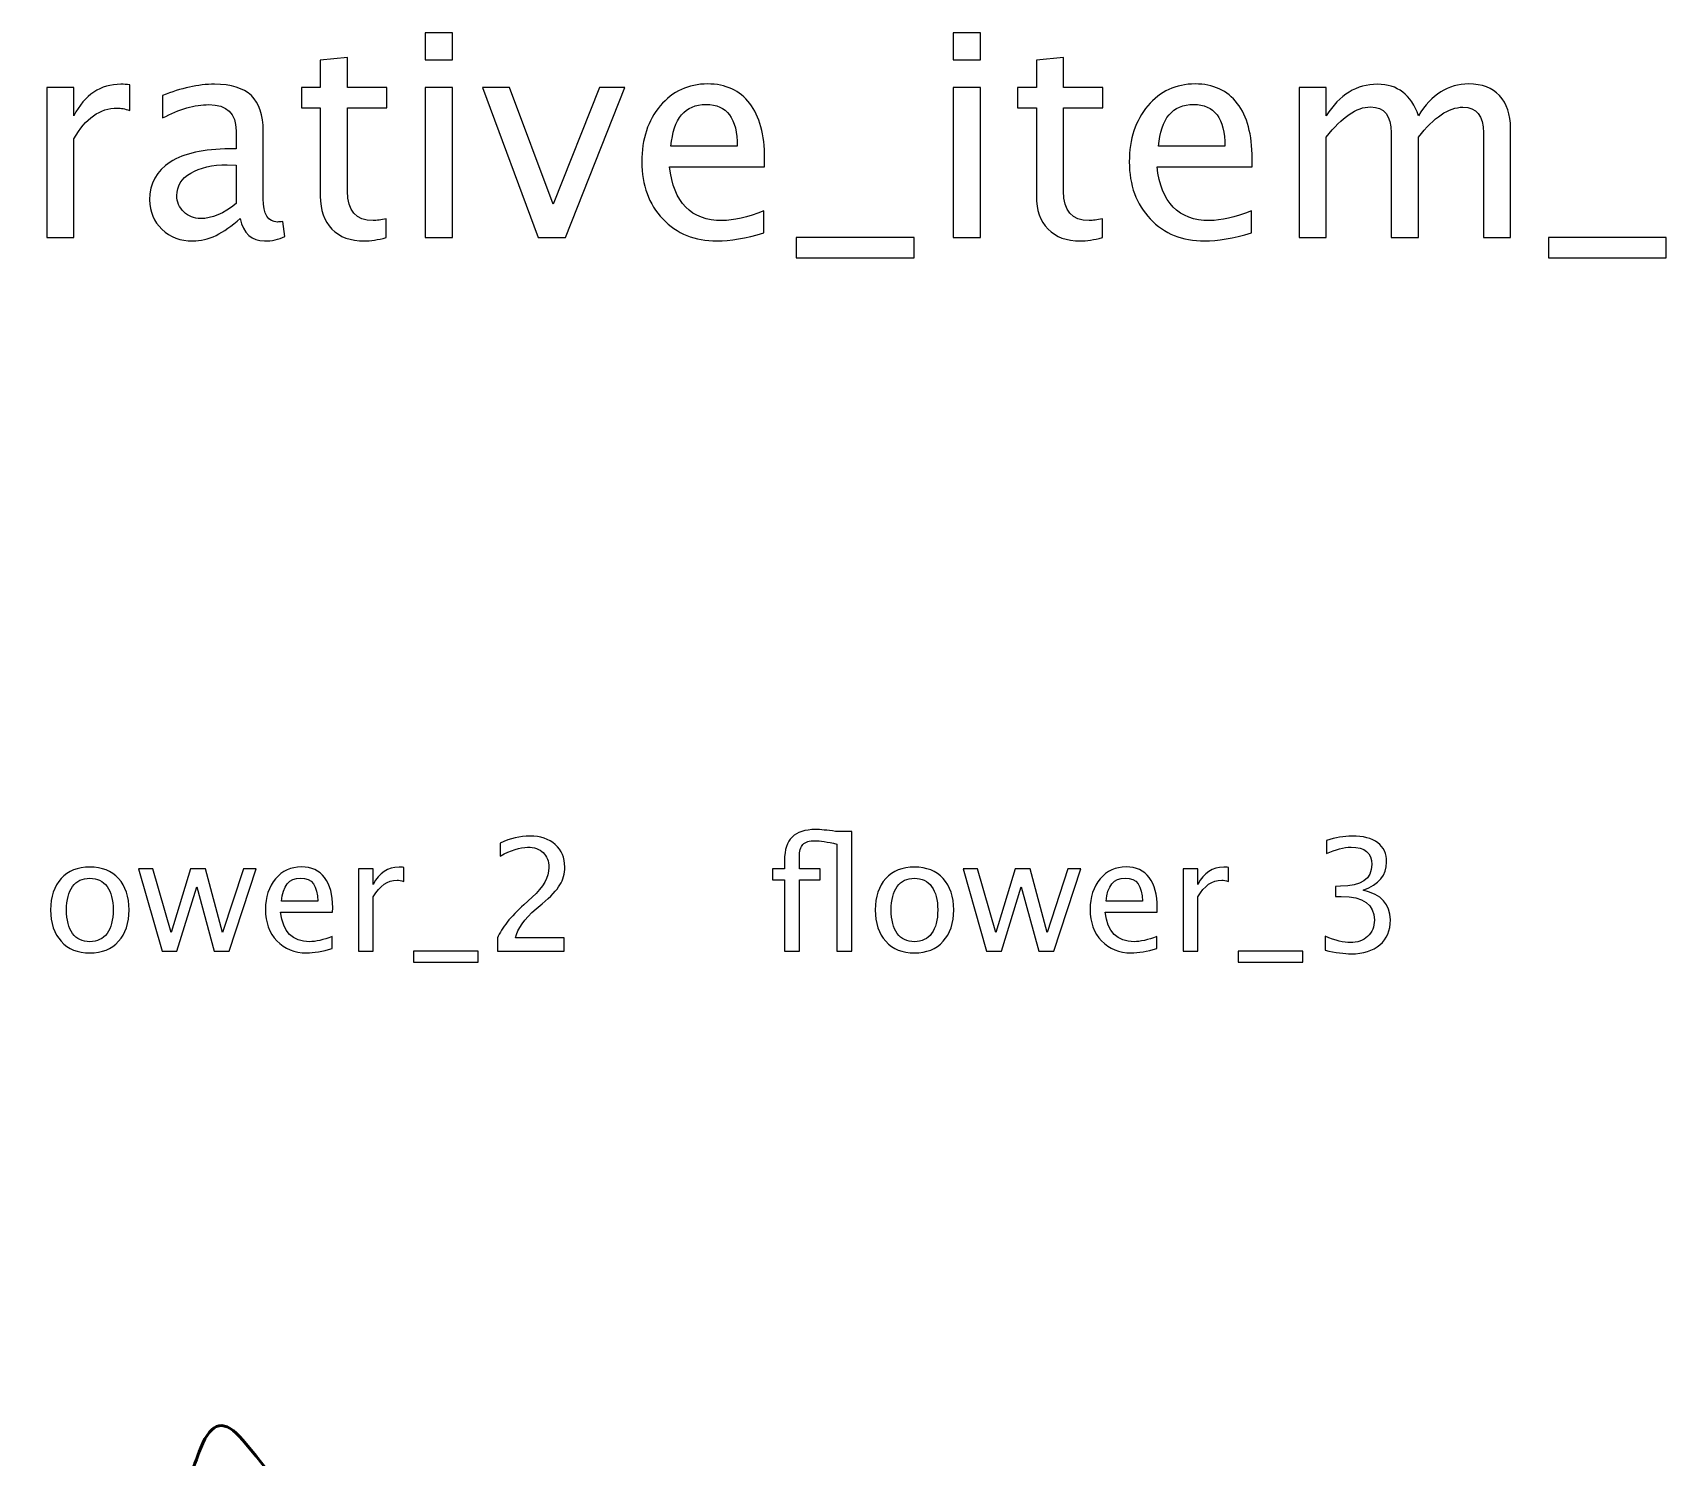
# Model space of a CAD drawing. Header units: centimetres. Extents: x -56 to 56, y -29 to 44.
# Drawn here: x 0.77 to 27.52, y 20.75 to 44.07 of the extents above; entities that cross this region are included whole.
import ezdxf

# ---------------------------------------------------------------- set-up
doc = ezdxf.new("R2010")
doc.units = ezdxf.units.CM
doc.header["$MEASUREMENT"] = 0
doc.layers.add('Layer 1', color=7, linetype='Continuous')

msp = doc.modelspace()

# ---------------------------------------------------------------- linework, layer by layer
at = {"layer": 'Layer 1'}
for points, knots in [([(7.19628, 43.62422), (7.19628, 43.62422), (7.19628, 44.06963), (7.19628, 44.06963), (7.19628, 44.06963), (7.19628, 44.06963), (7.64169, 44.06963), (7.64169, 44.06963), (7.64169, 44.06963), (7.64169, 44.06963), (7.64169, 43.62422), (7.64169, 43.62422), (7.64169, 43.62422), (7.64169, 43.62422), (7.19628, 43.62422), (7.19628, 43.62422)], [0, 0, 0, 0, 0.2, 0.2, 0.2, 0.2, 0.4, 0.4, 0.4, 0.4, 0.6, 0.6, 0.6, 0.6, 1, 1, 1, 1]), ([(15.84312, 43.62422), (15.84312, 43.62422), (15.84312, 44.06963), (15.84312, 44.06963), (15.84312, 44.06963), (15.84312, 44.06963), (16.28853, 44.06963), (16.28853, 44.06963), (16.28853, 44.06963), (16.28853, 44.06963), (16.28853, 43.62422), (16.28853, 43.62422), (16.28853, 43.62422), (16.28853, 43.62422), (15.84312, 43.62422), (15.84312, 43.62422)], [0, 0, 0, 0, 0.2, 0.2, 0.2, 0.2, 0.4, 0.4, 0.4, 0.4, 0.6, 0.6, 0.6, 0.6, 1, 1, 1, 1]), ([(6.56065, 40.7159), (6.423, 40.67801), (6.30314, 40.65945), (6.20184, 40.65945), (6.20184, 40.65945), (5.9745, 40.65945), (5.79742, 40.72441), (5.6706, 40.85432), (5.6706, 40.85432), (5.54301, 40.98423), (5.4796, 41.16441), (5.4796, 41.39562), (5.4796, 41.39562), (5.4796, 41.39562), (5.4796, 42.84011), (5.4796, 42.84011), (5.4796, 42.84011), (5.4796, 42.84011), (5.17183, 42.84011), (5.17183, 42.84011), (5.17183, 42.84011), (5.17183, 42.84011), (5.17183, 43.17417), (5.17183, 43.17417), (5.17183, 43.17417), (5.17183, 43.17417), (5.4796, 43.17417), (5.4796, 43.17417), (5.4796, 43.17417), (5.4796, 43.17417), (5.4796, 43.6188), (5.4796, 43.6188), (5.4796, 43.6188), (5.4796, 43.6188), (5.92501, 43.66133), (5.92501, 43.66133), (5.92501, 43.66133), (5.92501, 43.66133), (5.92501, 43.17417), (5.92501, 43.17417), (5.92501, 43.17417), (5.92501, 43.17417), (6.56993, 43.17417), (6.56993, 43.17417), (6.56993, 43.17417), (6.56993, 43.17417), (6.56993, 42.84011), (6.56993, 42.84011), (6.56993, 42.84011), (6.56993, 42.84011), (5.92501, 42.84011), (5.92501, 42.84011), (5.92501, 42.84011), (5.92501, 42.84011), (5.92501, 41.47604), (5.92501, 41.47604), (5.92501, 41.47604), (5.92501, 41.15435), (6.06497, 40.99351), (6.34413, 40.99351), (6.34413, 40.99351), (6.40367, 40.99351), (6.47559, 41.00356), (6.56065, 41.0229), (6.56065, 41.0229), (6.56065, 41.0229), (6.56065, 40.7159), (6.56065, 40.7159)], [0, 0, 0, 0, 0.05555556, 0.05555556, 0.05555556, 0.05555556, 0.11111111, 0.11111111, 0.11111111, 0.11111111, 0.16666667, 0.16666667, 0.16666667, 0.16666667, 0.22222222, 0.22222222, 0.22222222, 0.22222222, 0.27777778, 0.27777778, 0.27777778, 0.27777778, 0.33333333, 0.33333333, 0.33333333, 0.33333333, 0.38888889, 0.38888889, 0.38888889, 0.38888889, 0.44444444, 0.44444444, 0.44444444, 0.44444444, 0.5, 0.5, 0.5, 0.5, 0.55555556, 0.55555556, 0.55555556, 0.55555556, 0.61111111, 0.61111111, 0.61111111, 0.61111111, 0.66666667, 0.66666667, 0.66666667, 0.66666667, 0.72222222, 0.72222222, 0.72222222, 0.72222222, 0.77777778, 0.77777778, 0.77777778, 0.77777778, 0.83333333, 0.83333333, 0.83333333, 0.83333333, 0.88888889, 0.88888889, 0.88888889, 0.88888889, 1, 1, 1, 1]), ([(18.2836, 40.7159), (18.14595, 40.67801), (18.02609, 40.65945), (17.92479, 40.65945), (17.92479, 40.65945), (17.69745, 40.65945), (17.52037, 40.72441), (17.39355, 40.85432), (17.39355, 40.85432), (17.26596, 40.98423), (17.20255, 41.16441), (17.20255, 41.39562), (17.20255, 41.39562), (17.20255, 41.39562), (17.20255, 42.84011), (17.20255, 42.84011), (17.20255, 42.84011), (17.20255, 42.84011), (16.89478, 42.84011), (16.89478, 42.84011), (16.89478, 42.84011), (16.89478, 42.84011), (16.89478, 43.17417), (16.89478, 43.17417), (16.89478, 43.17417), (16.89478, 43.17417), (17.20255, 43.17417), (17.20255, 43.17417), (17.20255, 43.17417), (17.20255, 43.17417), (17.20255, 43.6188), (17.20255, 43.6188), (17.20255, 43.6188), (17.20255, 43.6188), (17.64796, 43.66133), (17.64796, 43.66133), (17.64796, 43.66133), (17.64796, 43.66133), (17.64796, 43.17417), (17.64796, 43.17417), (17.64796, 43.17417), (17.64796, 43.17417), (18.29288, 43.17417), (18.29288, 43.17417), (18.29288, 43.17417), (18.29288, 43.17417), (18.29288, 42.84011), (18.29288, 42.84011), (18.29288, 42.84011), (18.29288, 42.84011), (17.64796, 42.84011), (17.64796, 42.84011), (17.64796, 42.84011), (17.64796, 42.84011), (17.64796, 41.47604), (17.64796, 41.47604), (17.64796, 41.47604), (17.64796, 41.15435), (17.78792, 40.99351), (18.06708, 40.99351), (18.06708, 40.99351), (18.12662, 40.99351), (18.19854, 41.00356), (18.2836, 41.0229), (18.2836, 41.0229), (18.2836, 41.0229), (18.2836, 40.7159), (18.2836, 40.7159)], [0, 0, 0, 0, 0.05555556, 0.05555556, 0.05555556, 0.05555556, 0.11111111, 0.11111111, 0.11111111, 0.11111111, 0.16666667, 0.16666667, 0.16666667, 0.16666667, 0.22222222, 0.22222222, 0.22222222, 0.22222222, 0.27777778, 0.27777778, 0.27777778, 0.27777778, 0.33333333, 0.33333333, 0.33333333, 0.33333333, 0.38888889, 0.38888889, 0.38888889, 0.38888889, 0.44444444, 0.44444444, 0.44444444, 0.44444444, 0.5, 0.5, 0.5, 0.5, 0.55555556, 0.55555556, 0.55555556, 0.55555556, 0.61111111, 0.61111111, 0.61111111, 0.61111111, 0.66666667, 0.66666667, 0.66666667, 0.66666667, 0.72222222, 0.72222222, 0.72222222, 0.72222222, 0.77777778, 0.77777778, 0.77777778, 0.77777778, 0.83333333, 0.83333333, 0.83333333, 0.83333333, 0.88888889, 0.88888889, 0.88888889, 0.88888889, 1, 1, 1, 1]), ([(1.00075, 40.71513), (1.00075, 40.71513), (1.00075, 43.17417), (1.00075, 43.17417), (1.00075, 43.17417), (1.00075, 43.17417), (1.44616, 43.17417), (1.44616, 43.17417), (1.44616, 43.17417), (1.44616, 43.17417), (1.44616, 42.70942), (1.44616, 42.70942), (1.44616, 42.70942), (1.62324, 43.05353), (1.87997, 43.2252), (2.21712, 43.2252), (2.21712, 43.2252), (2.26275, 43.2252), (2.31069, 43.22134), (2.36018, 43.2136), (2.36018, 43.2136), (2.36018, 43.2136), (2.36018, 42.7968), (2.36018, 42.7968), (2.36018, 42.7968), (2.28285, 42.82232), (2.2148, 42.83547), (2.15603, 42.83547), (2.15603, 42.83547), (1.87301, 42.83547), (1.63639, 42.66844), (1.44616, 42.33361), (1.44616, 42.33361), (1.44616, 42.33361), (1.44616, 40.71513), (1.44616, 40.71513), (1.44616, 40.71513), (1.44616, 40.71513), (1.00075, 40.71513), (1.00075, 40.71513)], [0, 0, 0, 0, 0.09090909, 0.09090909, 0.09090909, 0.09090909, 0.18181818, 0.18181818, 0.18181818, 0.18181818, 0.27272727, 0.27272727, 0.27272727, 0.27272727, 0.36363636, 0.36363636, 0.36363636, 0.36363636, 0.45454545, 0.45454545, 0.45454545, 0.45454545, 0.54545455, 0.54545455, 0.54545455, 0.54545455, 0.63636364, 0.63636364, 0.63636364, 0.63636364, 0.72727273, 0.72727273, 0.72727273, 0.72727273, 0.81818182, 0.81818182, 0.81818182, 0.81818182, 1, 1, 1, 1]), ([(4.16657, 41.02831), (3.89901, 40.78241), (3.64151, 40.65945), (3.39406, 40.65945), (3.39406, 40.65945), (3.19069, 40.65945), (3.02134, 40.72286), (2.88756, 40.85045), (2.88756, 40.85045), (2.75301, 40.97805), (2.68573, 41.13889), (2.68573, 41.33298), (2.68573, 41.33298), (2.68573, 41.60131), (2.79863, 41.80778), (3.02443, 41.95161), (3.02443, 41.95161), (3.25023, 42.09544), (3.57424, 42.16735), (3.99645, 42.16735), (3.99645, 42.16735), (3.99645, 42.16735), (4.10084, 42.16735), (4.10084, 42.16735), (4.10084, 42.16735), (4.10084, 42.16735), (4.10084, 42.46352), (4.10084, 42.46352), (4.10084, 42.46352), (4.10084, 42.74886), (3.95237, 42.89114), (3.65466, 42.89114), (3.65466, 42.89114), (3.42422, 42.89114), (3.17213, 42.81846), (2.89916, 42.67308), (2.89916, 42.67308), (2.89916, 42.67308), (2.89916, 43.03961), (2.89916, 43.03961), (2.89916, 43.03961), (3.19919, 43.16334), (3.48221, 43.2252), (3.74745, 43.2252), (3.74745, 43.2252), (4.02042, 43.2252), (4.22225, 43.16334), (4.35138, 43.03884), (4.35138, 43.03884), (4.48129, 42.91434), (4.54625, 42.72257), (4.54625, 42.46352), (4.54625, 42.46352), (4.54625, 42.46352), (4.54625, 41.35231), (4.54625, 41.35231), (4.54625, 41.35231), (4.54625, 41.0979), (4.62435, 40.97031), (4.78133, 40.97031), (4.78133, 40.97031), (4.80066, 40.97031), (4.82927, 40.97341), (4.86716, 40.97959), (4.86716, 40.97959), (4.86716, 40.97959), (4.89887, 40.73214), (4.89887, 40.73214), (4.89887, 40.73214), (4.79757, 40.68343), (4.68621, 40.65945), (4.56404, 40.65945), (4.56404, 40.65945), (4.35602, 40.65945), (4.22379, 40.78241), (4.16657, 41.02831)], [0, 0, 0, 0, 0.05, 0.05, 0.05, 0.05, 0.1, 0.1, 0.1, 0.1, 0.15, 0.15, 0.15, 0.15, 0.2, 0.2, 0.2, 0.2, 0.25, 0.25, 0.25, 0.25, 0.3, 0.3, 0.3, 0.3, 0.35, 0.35, 0.35, 0.35, 0.4, 0.4, 0.4, 0.4, 0.45, 0.45, 0.45, 0.45, 0.5, 0.5, 0.5, 0.5, 0.55, 0.55, 0.55, 0.55, 0.6, 0.6, 0.6, 0.6, 0.65, 0.65, 0.65, 0.65, 0.7, 0.7, 0.7, 0.7, 0.75, 0.75, 0.75, 0.75, 0.8, 0.8, 0.8, 0.8, 0.85, 0.85, 0.85, 0.85, 0.9, 0.9, 0.9, 0.9, 1, 1, 1, 1]), ([(7.19628, 40.71513), (7.19628, 40.71513), (7.19628, 43.17417), (7.19628, 43.17417), (7.19628, 43.17417), (7.19628, 43.17417), (7.64169, 43.17417), (7.64169, 43.17417), (7.64169, 43.17417), (7.64169, 43.17417), (7.64169, 40.71513), (7.64169, 40.71513), (7.64169, 40.71513), (7.64169, 40.71513), (7.19628, 40.71513), (7.19628, 40.71513)], [0, 0, 0, 0, 0.2, 0.2, 0.2, 0.2, 0.4, 0.4, 0.4, 0.4, 0.6, 0.6, 0.6, 0.6, 1, 1, 1, 1]), ([(9.04906, 40.71513), (9.04906, 40.71513), (8.1335, 43.17417), (8.1335, 43.17417), (8.1335, 43.17417), (8.1335, 43.17417), (8.57891, 43.17417), (8.57891, 43.17417), (8.57891, 43.17417), (8.57891, 43.17417), (9.29265, 41.26339), (9.29265, 41.26339), (9.29265, 41.26339), (9.29265, 41.26339), (10.04814, 43.17417), (10.04814, 43.17417), (10.04814, 43.17417), (10.04814, 43.17417), (10.46726, 43.17417), (10.46726, 43.17417), (10.46726, 43.17417), (10.46726, 43.17417), (9.49525, 40.71513), (9.49525, 40.71513), (9.49525, 40.71513), (9.49525, 40.71513), (9.04906, 40.71513), (9.04906, 40.71513)], [0, 0, 0, 0, 0.125, 0.125, 0.125, 0.125, 0.25, 0.25, 0.25, 0.25, 0.375, 0.375, 0.375, 0.375, 0.5, 0.5, 0.5, 0.5, 0.625, 0.625, 0.625, 0.625, 0.75, 0.75, 0.75, 0.75, 1, 1, 1, 1]), ([(12.74303, 40.794), (12.44377, 40.7043), (12.18781, 40.65945), (11.97439, 40.65945), (11.97439, 40.65945), (11.61017, 40.65945), (11.31401, 40.78009), (11.08589, 41.02058), (11.08589, 41.02058), (10.85777, 41.26107), (10.74332, 41.5727), (10.74332, 41.95625), (10.74332, 41.95625), (10.74332, 42.3282), (10.84385, 42.63364), (11.04568, 42.87259), (11.04568, 42.87259), (11.2475, 43.11076), (11.50578, 43.22984), (11.8205, 43.22984), (11.8205, 43.22984), (12.11822, 43.22984), (12.34866, 43.1239), (12.51105, 42.91202), (12.51105, 42.91202), (12.67343, 42.70014), (12.75463, 42.40011), (12.75463, 42.01115), (12.75463, 42.01115), (12.75463, 42.01115), (12.75231, 41.87505), (12.75231, 41.87505), (12.75231, 41.87505), (12.75231, 41.87505), (11.19801, 41.87505), (11.19801, 41.87505), (11.19801, 41.87505), (11.26297, 41.28736), (11.54986, 40.99351), (12.0579, 40.99351), (12.0579, 40.99351), (12.24426, 40.99351), (12.47238, 41.04609), (12.74303, 41.15126), (12.74303, 41.15126), (12.74303, 41.15126), (12.74303, 40.794), (12.74303, 40.794)], [0, 0, 0, 0, 0.07692308, 0.07692308, 0.07692308, 0.07692308, 0.15384615, 0.15384615, 0.15384615, 0.15384615, 0.23076923, 0.23076923, 0.23076923, 0.23076923, 0.30769231, 0.30769231, 0.30769231, 0.30769231, 0.38461538, 0.38461538, 0.38461538, 0.38461538, 0.46153846, 0.46153846, 0.46153846, 0.46153846, 0.53846154, 0.53846154, 0.53846154, 0.53846154, 0.61538462, 0.61538462, 0.61538462, 0.61538462, 0.69230769, 0.69230769, 0.69230769, 0.69230769, 0.76923077, 0.76923077, 0.76923077, 0.76923077, 0.84615385, 0.84615385, 0.84615385, 0.84615385, 1, 1, 1, 1]), ([(15.84312, 40.71513), (15.84312, 40.71513), (15.84312, 43.17417), (15.84312, 43.17417), (15.84312, 43.17417), (15.84312, 43.17417), (16.28853, 43.17417), (16.28853, 43.17417), (16.28853, 43.17417), (16.28853, 43.17417), (16.28853, 40.71513), (16.28853, 40.71513), (16.28853, 40.71513), (16.28853, 40.71513), (15.84312, 40.71513), (15.84312, 40.71513)], [0, 0, 0, 0, 0.2, 0.2, 0.2, 0.2, 0.4, 0.4, 0.4, 0.4, 0.6, 0.6, 0.6, 0.6, 1, 1, 1, 1]), ([(20.72407, 40.794), (20.42481, 40.7043), (20.16885, 40.65945), (19.95543, 40.65945), (19.95543, 40.65945), (19.59121, 40.65945), (19.29505, 40.78009), (19.06693, 41.02058), (19.06693, 41.02058), (18.83881, 41.26107), (18.72436, 41.5727), (18.72436, 41.95625), (18.72436, 41.95625), (18.72436, 42.3282), (18.82489, 42.63364), (19.02672, 42.87259), (19.02672, 42.87259), (19.22854, 43.11076), (19.48682, 43.22984), (19.80154, 43.22984), (19.80154, 43.22984), (20.09926, 43.22984), (20.3297, 43.1239), (20.49209, 42.91202), (20.49209, 42.91202), (20.65447, 42.70014), (20.73567, 42.40011), (20.73567, 42.01115), (20.73567, 42.01115), (20.73567, 42.01115), (20.73335, 41.87505), (20.73335, 41.87505), (20.73335, 41.87505), (20.73335, 41.87505), (19.17905, 41.87505), (19.17905, 41.87505), (19.17905, 41.87505), (19.24401, 41.28736), (19.5309, 40.99351), (20.03894, 40.99351), (20.03894, 40.99351), (20.2253, 40.99351), (20.45342, 41.04609), (20.72407, 41.15126), (20.72407, 41.15126), (20.72407, 41.15126), (20.72407, 40.794), (20.72407, 40.794)], [0, 0, 0, 0, 0.07692308, 0.07692308, 0.07692308, 0.07692308, 0.15384615, 0.15384615, 0.15384615, 0.15384615, 0.23076923, 0.23076923, 0.23076923, 0.23076923, 0.30769231, 0.30769231, 0.30769231, 0.30769231, 0.38461538, 0.38461538, 0.38461538, 0.38461538, 0.46153846, 0.46153846, 0.46153846, 0.46153846, 0.53846154, 0.53846154, 0.53846154, 0.53846154, 0.61538462, 0.61538462, 0.61538462, 0.61538462, 0.69230769, 0.69230769, 0.69230769, 0.69230769, 0.76923077, 0.76923077, 0.76923077, 0.76923077, 0.84615385, 0.84615385, 0.84615385, 0.84615385, 1, 1, 1, 1]), ([(21.50431, 40.71513), (21.50431, 40.71513), (21.50431, 43.17417), (21.50431, 43.17417), (21.50431, 43.17417), (21.50431, 43.17417), (21.94972, 43.17417), (21.94972, 43.17417), (21.94972, 43.17417), (21.94972, 43.17417), (21.94972, 42.70942), (21.94972, 42.70942), (21.94972, 42.70942), (22.16701, 43.05353), (22.44539, 43.2252), (22.78641, 43.2252), (22.78641, 43.2252), (23.11506, 43.2252), (23.33853, 43.05353), (23.45762, 42.70942), (23.45762, 42.70942), (23.66873, 43.05663), (23.94401, 43.22984), (24.28194, 43.22984), (24.28194, 43.22984), (24.49768, 43.22984), (24.66549, 43.16643), (24.78534, 43.03884), (24.78534, 43.03884), (24.9052, 42.91125), (24.96552, 42.73262), (24.96552, 42.50296), (24.96552, 42.50296), (24.96552, 42.50296), (24.96552, 40.71513), (24.96552, 40.71513), (24.96552, 40.71513), (24.96552, 40.71513), (24.52011, 40.71513), (24.52011, 40.71513), (24.52011, 40.71513), (24.52011, 40.71513), (24.52011, 42.4295), (24.52011, 42.4295), (24.52011, 42.4295), (24.52011, 42.70942), (24.40876, 42.84939), (24.18605, 42.84939), (24.18605, 42.84939), (23.95484, 42.84939), (23.71203, 42.68623), (23.45762, 42.35913), (23.45762, 42.35913), (23.45762, 42.35913), (23.45762, 40.71513), (23.45762, 40.71513), (23.45762, 40.71513), (23.45762, 40.71513), (23.01221, 40.71513), (23.01221, 40.71513), (23.01221, 40.71513), (23.01221, 40.71513), (23.01221, 42.43104), (23.01221, 42.43104), (23.01221, 42.43104), (23.01221, 42.71329), (22.89931, 42.85403), (22.67274, 42.85403), (22.67274, 42.85403), (22.44771, 42.85403), (22.20645, 42.69009), (21.94972, 42.36145), (21.94972, 42.36145), (21.94972, 42.36145), (21.94972, 40.71513), (21.94972, 40.71513), (21.94972, 40.71513), (21.94972, 40.71513), (21.50431, 40.71513), (21.50431, 40.71513)], [0, 0, 0, 0, 0.04761905, 0.04761905, 0.04761905, 0.04761905, 0.0952381, 0.0952381, 0.0952381, 0.0952381, 0.14285714, 0.14285714, 0.14285714, 0.14285714, 0.19047619, 0.19047619, 0.19047619, 0.19047619, 0.23809524, 0.23809524, 0.23809524, 0.23809524, 0.28571429, 0.28571429, 0.28571429, 0.28571429, 0.33333333, 0.33333333, 0.33333333, 0.33333333, 0.38095238, 0.38095238, 0.38095238, 0.38095238, 0.42857143, 0.42857143, 0.42857143, 0.42857143, 0.47619048, 0.47619048, 0.47619048, 0.47619048, 0.52380952, 0.52380952, 0.52380952, 0.52380952, 0.57142857, 0.57142857, 0.57142857, 0.57142857, 0.61904762, 0.61904762, 0.61904762, 0.61904762, 0.66666667, 0.66666667, 0.66666667, 0.66666667, 0.71428571, 0.71428571, 0.71428571, 0.71428571, 0.76190476, 0.76190476, 0.76190476, 0.76190476, 0.80952381, 0.80952381, 0.80952381, 0.80952381, 0.85714286, 0.85714286, 0.85714286, 0.85714286, 0.9047619, 0.9047619, 0.9047619, 0.9047619, 1, 1, 1, 1]), ([(11.22121, 42.20911), (11.22121, 42.20911), (12.3069, 42.20911), (12.3069, 42.20911), (12.3069, 42.20911), (12.3069, 42.66689), (12.136, 42.89578), (11.79499, 42.89578), (11.79499, 42.89578), (11.45165, 42.89578), (11.26065, 42.66689), (11.22121, 42.20911)], [0, 0, 0, 0, 0.25, 0.25, 0.25, 0.25, 0.5, 0.5, 0.5, 0.5, 1, 1, 1, 1]), ([(19.20225, 42.20911), (19.20225, 42.20911), (20.28794, 42.20911), (20.28794, 42.20911), (20.28794, 42.20911), (20.28794, 42.66689), (20.11704, 42.89578), (19.77603, 42.89578), (19.77603, 42.89578), (19.43269, 42.89578), (19.24169, 42.66689), (19.20225, 42.20911)], [0, 0, 0, 0, 0.25, 0.25, 0.25, 0.25, 0.5, 0.5, 0.5, 0.5, 1, 1, 1, 1]), ([(4.10084, 41.27112), (4.10084, 41.27112), (4.10084, 41.90289), (4.10084, 41.90289), (4.10084, 41.90289), (4.10084, 41.90289), (3.95778, 41.90753), (3.95778, 41.90753), (3.95778, 41.90753), (3.71033, 41.90753), (3.51083, 41.86191), (3.35849, 41.77066), (3.35849, 41.77066), (3.20693, 41.67864), (3.13114, 41.55723), (3.13114, 41.40567), (3.13114, 41.40567), (3.13114, 41.29973), (3.16904, 41.21003), (3.24404, 41.13657), (3.24404, 41.13657), (3.31983, 41.06311), (3.41185, 41.02599), (3.52088, 41.02599), (3.52088, 41.02599), (3.70647, 41.02599), (3.89979, 41.10796), (4.10084, 41.27112)], [0, 0, 0, 0, 0.125, 0.125, 0.125, 0.125, 0.25, 0.25, 0.25, 0.25, 0.375, 0.375, 0.375, 0.375, 0.5, 0.5, 0.5, 0.5, 0.625, 0.625, 0.625, 0.625, 0.75, 0.75, 0.75, 0.75, 1, 1, 1, 1]), ([(13.27273, 40.38107), (13.27273, 40.38107), (13.27273, 40.71513), (13.27273, 40.71513), (13.27273, 40.71513), (13.27273, 40.71513), (15.20284, 40.71513), (15.20284, 40.71513), (15.20284, 40.71513), (15.20284, 40.71513), (15.20284, 40.38107), (15.20284, 40.38107), (15.20284, 40.38107), (15.20284, 40.38107), (13.27273, 40.38107), (13.27273, 40.38107)], [0, 0, 0, 0, 0.2, 0.2, 0.2, 0.2, 0.4, 0.4, 0.4, 0.4, 0.6, 0.6, 0.6, 0.6, 1, 1, 1, 1]), ([(25.58569, 40.38107), (25.58569, 40.38107), (25.58569, 40.71513), (25.58569, 40.71513), (25.58569, 40.71513), (25.58569, 40.71513), (27.5158, 40.71513), (27.5158, 40.71513), (27.5158, 40.71513), (27.5158, 40.71513), (27.5158, 40.38107), (27.5158, 40.38107), (27.5158, 40.38107), (27.5158, 40.38107), (25.58569, 40.38107), (25.58569, 40.38107)], [0, 0, 0, 0, 0.2, 0.2, 0.2, 0.2, 0.4, 0.4, 0.4, 0.4, 0.6, 0.6, 0.6, 0.6, 1, 1, 1, 1]), ([(13.07981, 29.03607), (13.07981, 29.03607), (13.07981, 30.19939), (13.07981, 30.19939), (13.07981, 30.19939), (13.07981, 30.19939), (12.88127, 30.19939), (12.88127, 30.19939), (12.88127, 30.19939), (12.88127, 30.19939), (12.88127, 30.38227), (12.88127, 30.38227), (12.88127, 30.38227), (12.88127, 30.38227), (13.07981, 30.38227), (13.07981, 30.38227), (13.07981, 30.38227), (13.07981, 30.38227), (13.07981, 30.51985), (13.07981, 30.51985), (13.07981, 30.51985), (13.07981, 30.69384), (13.1213, 30.82127), (13.20385, 30.90255), (13.20385, 30.90255), (13.2864, 30.98425), (13.41551, 31.02489), (13.59077, 31.02489), (13.59077, 31.02489), (13.66655, 31.02489), (13.77492, 31.01473), (13.91547, 30.99441), (13.91547, 30.99441), (13.91547, 30.99441), (14.18217, 30.99441), (14.18217, 30.99441), (14.18217, 30.99441), (14.18217, 30.99441), (14.18217, 29.03607), (14.18217, 29.03607), (14.18217, 29.03607), (14.18217, 29.03607), (13.93833, 29.03607), (13.93833, 29.03607), (13.93833, 29.03607), (13.93833, 29.03607), (13.93833, 30.78613), (13.93833, 30.78613), (13.93833, 30.78613), (13.78043, 30.82338), (13.65978, 30.84201), (13.5768, 30.84201), (13.5768, 30.84201), (13.48621, 30.84201), (13.42144, 30.82169), (13.38207, 30.78105), (13.38207, 30.78105), (13.34312, 30.74041), (13.32365, 30.67268), (13.32365, 30.57743), (13.32365, 30.57743), (13.32365, 30.57743), (13.32365, 30.38227), (13.32365, 30.38227), (13.32365, 30.38227), (13.32365, 30.38227), (13.66147, 30.38227), (13.66147, 30.38227), (13.66147, 30.38227), (13.66147, 30.38227), (13.66147, 30.19939), (13.66147, 30.19939), (13.66147, 30.19939), (13.66147, 30.19939), (13.32365, 30.19939), (13.32365, 30.19939), (13.32365, 30.19939), (13.32365, 30.19939), (13.32365, 29.03607), (13.32365, 29.03607), (13.32365, 29.03607), (13.32365, 29.03607), (13.07981, 29.03607), (13.07981, 29.03607)], [0, 0, 0, 0, 0.04545455, 0.04545455, 0.04545455, 0.04545455, 0.09090909, 0.09090909, 0.09090909, 0.09090909, 0.13636364, 0.13636364, 0.13636364, 0.13636364, 0.18181818, 0.18181818, 0.18181818, 0.18181818, 0.22727273, 0.22727273, 0.22727273, 0.22727273, 0.27272727, 0.27272727, 0.27272727, 0.27272727, 0.31818182, 0.31818182, 0.31818182, 0.31818182, 0.36363636, 0.36363636, 0.36363636, 0.36363636, 0.40909091, 0.40909091, 0.40909091, 0.40909091, 0.45454545, 0.45454545, 0.45454545, 0.45454545, 0.5, 0.5, 0.5, 0.5, 0.54545455, 0.54545455, 0.54545455, 0.54545455, 0.59090909, 0.59090909, 0.59090909, 0.59090909, 0.63636364, 0.63636364, 0.63636364, 0.63636364, 0.68181818, 0.68181818, 0.68181818, 0.68181818, 0.72727273, 0.72727273, 0.72727273, 0.72727273, 0.77272727, 0.77272727, 0.77272727, 0.77272727, 0.81818182, 0.81818182, 0.81818182, 0.81818182, 0.86363636, 0.86363636, 0.86363636, 0.86363636, 0.90909091, 0.90909091, 0.90909091, 0.90909091, 1, 1, 1, 1]), ([(8.38006, 29.03607), (8.38006, 29.03607), (8.38006, 29.24943), (8.38006, 29.24943), (8.38006, 29.24943), (8.45118, 29.4158), (8.59469, 29.59741), (8.81101, 29.79341), (8.81101, 29.79341), (8.81101, 29.79341), (8.95071, 29.91872), (8.95071, 29.91872), (8.95071, 29.91872), (9.13063, 30.08213), (9.2208, 30.24384), (9.2208, 30.40471), (9.2208, 30.40471), (9.2208, 30.50758), (9.1899, 30.58801), (9.12851, 30.64685), (9.12851, 30.64685), (9.06713, 30.7057), (8.98204, 30.73533), (8.87409, 30.73533), (8.87409, 30.73533), (8.74794, 30.73533), (8.5985, 30.68707), (8.42578, 30.59055), (8.42578, 30.59055), (8.42578, 30.59055), (8.42578, 30.80391), (8.42578, 30.80391), (8.42578, 30.80391), (8.58876, 30.88011), (8.7509, 30.91821), (8.91261, 30.91821), (8.91261, 30.91821), (9.08449, 30.91821), (9.22249, 30.87207), (9.32663, 30.77936), (9.32663, 30.77936), (9.43035, 30.68665), (9.48242, 30.56388), (9.48242, 30.41063), (9.48242, 30.41063), (9.48242, 30.30057), (9.45617, 30.20278), (9.40368, 30.11769), (9.40368, 30.11769), (9.35076, 30.03217), (9.25297, 29.92888), (9.10946, 29.80696), (9.10946, 29.80696), (9.10946, 29.80696), (9.01506, 29.72653), (9.01506, 29.72653), (9.01506, 29.72653), (8.81863, 29.56016), (8.70518, 29.40098), (8.6747, 29.24943), (8.6747, 29.24943), (8.6747, 29.24943), (9.4748, 29.24943), (9.4748, 29.24943), (9.4748, 29.24943), (9.4748, 29.24943), (9.4748, 29.03607), (9.4748, 29.03607), (9.4748, 29.03607), (9.4748, 29.03607), (8.38006, 29.03607), (8.38006, 29.03607)], [0, 0, 0, 0, 0.05263158, 0.05263158, 0.05263158, 0.05263158, 0.10526316, 0.10526316, 0.10526316, 0.10526316, 0.15789474, 0.15789474, 0.15789474, 0.15789474, 0.21052632, 0.21052632, 0.21052632, 0.21052632, 0.26315789, 0.26315789, 0.26315789, 0.26315789, 0.31578947, 0.31578947, 0.31578947, 0.31578947, 0.36842105, 0.36842105, 0.36842105, 0.36842105, 0.42105263, 0.42105263, 0.42105263, 0.42105263, 0.47368421, 0.47368421, 0.47368421, 0.47368421, 0.52631579, 0.52631579, 0.52631579, 0.52631579, 0.57894737, 0.57894737, 0.57894737, 0.57894737, 0.63157895, 0.63157895, 0.63157895, 0.63157895, 0.68421053, 0.68421053, 0.68421053, 0.68421053, 0.73684211, 0.73684211, 0.73684211, 0.73684211, 0.78947368, 0.78947368, 0.78947368, 0.78947368, 0.84210526, 0.84210526, 0.84210526, 0.84210526, 0.89473684, 0.89473684, 0.89473684, 0.89473684, 1, 1, 1, 1]), ([(21.92832, 29.04877), (21.92832, 29.04877), (21.92832, 29.27737), (21.92832, 29.27737), (21.92832, 29.27737), (22.10273, 29.20794), (22.23947, 29.17323), (22.3398, 29.17323), (22.3398, 29.17323), (22.45791, 29.17323), (22.55316, 29.2071), (22.6264, 29.27525), (22.6264, 29.27525), (22.69963, 29.34341), (22.73604, 29.43231), (22.73604, 29.54153), (22.73604, 29.54153), (22.73604, 29.80061), (22.5557, 29.93015), (22.19502, 29.93015), (22.19502, 29.93015), (22.19502, 29.93015), (22.0985, 29.93015), (22.0985, 29.93015), (22.0985, 29.93015), (22.0985, 29.93015), (22.0985, 30.09398), (22.0985, 30.09398), (22.0985, 30.09398), (22.0985, 30.09398), (22.18401, 30.09525), (22.18401, 30.09525), (22.18401, 30.09525), (22.5231, 30.09525), (22.69286, 30.21463), (22.69286, 30.45381), (22.69286, 30.45381), (22.69286, 30.64135), (22.58025, 30.73533), (22.35546, 30.73533), (22.35546, 30.73533), (22.23481, 30.73533), (22.10104, 30.70062), (21.95372, 30.63119), (21.95372, 30.63119), (21.95372, 30.63119), (21.95372, 30.84455), (21.95372, 30.84455), (21.95372, 30.84455), (22.09808, 30.89366), (22.23735, 30.91821), (22.37113, 30.91821), (22.37113, 30.91821), (22.55316, 30.91821), (22.69328, 30.8818), (22.79065, 30.80899), (22.79065, 30.80899), (22.88802, 30.7366), (22.9367, 30.63119), (22.9367, 30.49318), (22.9367, 30.49318), (22.9367, 30.27771), (22.80928, 30.12404), (22.55401, 30.0326), (22.55401, 30.0326), (22.84992, 29.96359), (22.99766, 29.80146), (22.99766, 29.54534), (22.99766, 29.54534), (22.99766, 29.37262), (22.94051, 29.23673), (22.82663, 29.13809), (22.82663, 29.13809), (22.71276, 29.03946), (22.55612, 28.99035), (22.35716, 28.99035), (22.35716, 28.99035), (22.2437, 28.99035), (22.10104, 29.00982), (21.92832, 29.04877)], [0, 0, 0, 0, 0.04761905, 0.04761905, 0.04761905, 0.04761905, 0.0952381, 0.0952381, 0.0952381, 0.0952381, 0.14285714, 0.14285714, 0.14285714, 0.14285714, 0.19047619, 0.19047619, 0.19047619, 0.19047619, 0.23809524, 0.23809524, 0.23809524, 0.23809524, 0.28571429, 0.28571429, 0.28571429, 0.28571429, 0.33333333, 0.33333333, 0.33333333, 0.33333333, 0.38095238, 0.38095238, 0.38095238, 0.38095238, 0.42857143, 0.42857143, 0.42857143, 0.42857143, 0.47619048, 0.47619048, 0.47619048, 0.47619048, 0.52380952, 0.52380952, 0.52380952, 0.52380952, 0.57142857, 0.57142857, 0.57142857, 0.57142857, 0.61904762, 0.61904762, 0.61904762, 0.61904762, 0.66666667, 0.66666667, 0.66666667, 0.66666667, 0.71428571, 0.71428571, 0.71428571, 0.71428571, 0.76190476, 0.76190476, 0.76190476, 0.76190476, 0.80952381, 0.80952381, 0.80952381, 0.80952381, 0.85714286, 0.85714286, 0.85714286, 0.85714286, 0.9047619, 0.9047619, 0.9047619, 0.9047619, 1, 1, 1, 1]), ([(1.70706, 29.00559), (1.50936, 29.00559), (1.35273, 29.06867), (1.23758, 29.19482), (1.23758, 29.19482), (1.12201, 29.32097), (1.06444, 29.49242), (1.06444, 29.70875), (1.06444, 29.70875), (1.06444, 29.92465), (1.12201, 30.09567), (1.23758, 30.2214), (1.23758, 30.2214), (1.35273, 30.34713), (1.50936, 30.41021), (1.70706, 30.41021), (1.70706, 30.41021), (1.90476, 30.41021), (2.06139, 30.34713), (2.17654, 30.2214), (2.17654, 30.2214), (2.29211, 30.09567), (2.34968, 29.92465), (2.34968, 29.70875), (2.34968, 29.70875), (2.34968, 29.49242), (2.29211, 29.32097), (2.17654, 29.19482), (2.17654, 29.19482), (2.06139, 29.06867), (1.90476, 29.00559), (1.70706, 29.00559)], [0, 0, 0, 0, 0.11111111, 0.11111111, 0.11111111, 0.11111111, 0.22222222, 0.22222222, 0.22222222, 0.22222222, 0.33333333, 0.33333333, 0.33333333, 0.33333333, 0.44444444, 0.44444444, 0.44444444, 0.44444444, 0.55555556, 0.55555556, 0.55555556, 0.55555556, 0.66666667, 0.66666667, 0.66666667, 0.66666667, 0.77777778, 0.77777778, 0.77777778, 0.77777778, 1, 1, 1, 1]), ([(1.70664, 29.18847), (1.82729, 29.18847), (1.92127, 29.23377), (1.98815, 29.32478), (1.98815, 29.32478), (2.05462, 29.41538), (2.08806, 29.54365), (2.08806, 29.70875), (2.08806, 29.70875), (2.08806, 29.87342), (2.05462, 30.00127), (1.98815, 30.09186), (1.98815, 30.09186), (1.92127, 30.18203), (1.82729, 30.22733), (1.70664, 30.22733), (1.70664, 30.22733), (1.58556, 30.22733), (1.49158, 30.18203), (1.42554, 30.09186), (1.42554, 30.09186), (1.35908, 30.00127), (1.32606, 29.87342), (1.32606, 29.70875), (1.32606, 29.70875), (1.32606, 29.54365), (1.35908, 29.41538), (1.42554, 29.32478), (1.42554, 29.32478), (1.49158, 29.23377), (1.58556, 29.18847), (1.70664, 29.18847)], [0, 0, 0, 0, 0.11111111, 0.11111111, 0.11111111, 0.11111111, 0.22222222, 0.22222222, 0.22222222, 0.22222222, 0.33333333, 0.33333333, 0.33333333, 0.33333333, 0.44444444, 0.44444444, 0.44444444, 0.44444444, 0.55555556, 0.55555556, 0.55555556, 0.55555556, 0.66666667, 0.66666667, 0.66666667, 0.66666667, 0.77777778, 0.77777778, 0.77777778, 0.77777778, 1, 1, 1, 1]), ([(2.88901, 29.03607), (2.88901, 29.03607), (2.50293, 30.38227), (2.50293, 30.38227), (2.50293, 30.38227), (2.50293, 30.38227), (2.74084, 30.38227), (2.74084, 30.38227), (2.74084, 30.38227), (2.74084, 30.38227), (3.03675, 29.33706), (3.03675, 29.33706), (3.03675, 29.33706), (3.03675, 29.33706), (3.35595, 30.38227), (3.35595, 30.38227), (3.35595, 30.38227), (3.35595, 30.38227), (3.59979, 30.38227), (3.59979, 30.38227), (3.59979, 30.38227), (3.59979, 30.38227), (3.88046, 29.33875), (3.88046, 29.33875), (3.88046, 29.33875), (3.88046, 29.33875), (4.21997, 30.38227), (4.21997, 30.38227), (4.21997, 30.38227), (4.21997, 30.38227), (4.42825, 30.38227), (4.42825, 30.38227), (4.42825, 30.38227), (4.42825, 30.38227), (3.98883, 29.03607), (3.98883, 29.03607), (3.98883, 29.03607), (3.98883, 29.03607), (3.74499, 29.03607), (3.74499, 29.03607), (3.74499, 29.03607), (3.74499, 29.03607), (3.45628, 30.08594), (3.45628, 30.08594), (3.45628, 30.08594), (3.45628, 30.08594), (3.13285, 29.03607), (3.13285, 29.03607), (3.13285, 29.03607), (3.13285, 29.03607), (2.88901, 29.03607), (2.88901, 29.03607)], [0, 0, 0, 0, 0.07142857, 0.07142857, 0.07142857, 0.07142857, 0.14285714, 0.14285714, 0.14285714, 0.14285714, 0.21428571, 0.21428571, 0.21428571, 0.21428571, 0.28571429, 0.28571429, 0.28571429, 0.28571429, 0.35714286, 0.35714286, 0.35714286, 0.35714286, 0.42857143, 0.42857143, 0.42857143, 0.42857143, 0.5, 0.5, 0.5, 0.5, 0.57142857, 0.57142857, 0.57142857, 0.57142857, 0.64285714, 0.64285714, 0.64285714, 0.64285714, 0.71428571, 0.71428571, 0.71428571, 0.71428571, 0.78571429, 0.78571429, 0.78571429, 0.78571429, 0.85714286, 0.85714286, 0.85714286, 0.85714286, 1, 1, 1, 1]), ([(5.67666, 29.07925), (5.51283, 29.03014), (5.37271, 29.00559), (5.25587, 29.00559), (5.25587, 29.00559), (5.05648, 29.00559), (4.89434, 29.07163), (4.76946, 29.20329), (4.76946, 29.20329), (4.64457, 29.33494), (4.58192, 29.50555), (4.58192, 29.71552), (4.58192, 29.71552), (4.58192, 29.91914), (4.63695, 30.08636), (4.74744, 30.21717), (4.74744, 30.21717), (4.85793, 30.34756), (4.99933, 30.41275), (5.17162, 30.41275), (5.17162, 30.41275), (5.33461, 30.41275), (5.46076, 30.35475), (5.54966, 30.23876), (5.54966, 30.23876), (5.63856, 30.12277), (5.68301, 29.95851), (5.68301, 29.74558), (5.68301, 29.74558), (5.68301, 29.74558), (5.68174, 29.67107), (5.68174, 29.67107), (5.68174, 29.67107), (5.68174, 29.67107), (4.83084, 29.67107), (4.83084, 29.67107), (4.83084, 29.67107), (4.8664, 29.34934), (5.02346, 29.18847), (5.30159, 29.18847), (5.30159, 29.18847), (5.40361, 29.18847), (5.52849, 29.21726), (5.67666, 29.27483), (5.67666, 29.27483), (5.67666, 29.27483), (5.67666, 29.07925), (5.67666, 29.07925)], [0, 0, 0, 0, 0.07692308, 0.07692308, 0.07692308, 0.07692308, 0.15384615, 0.15384615, 0.15384615, 0.15384615, 0.23076923, 0.23076923, 0.23076923, 0.23076923, 0.30769231, 0.30769231, 0.30769231, 0.30769231, 0.38461538, 0.38461538, 0.38461538, 0.38461538, 0.46153846, 0.46153846, 0.46153846, 0.46153846, 0.53846154, 0.53846154, 0.53846154, 0.53846154, 0.61538462, 0.61538462, 0.61538462, 0.61538462, 0.69230769, 0.69230769, 0.69230769, 0.69230769, 0.76923077, 0.76923077, 0.76923077, 0.76923077, 0.84615385, 0.84615385, 0.84615385, 0.84615385, 1, 1, 1, 1]), ([(4.84354, 29.85395), (4.84354, 29.85395), (5.4379, 29.85395), (5.4379, 29.85395), (5.4379, 29.85395), (5.4379, 30.10456), (5.34434, 30.22987), (5.15765, 30.22987), (5.15765, 30.22987), (4.96969, 30.22987), (4.86513, 30.10456), (4.84354, 29.85395)], [0, 0, 0, 0, 0.25, 0.25, 0.25, 0.25, 0.5, 0.5, 0.5, 0.5, 1, 1, 1, 1]), ([(6.1038, 29.03607), (6.1038, 29.03607), (6.1038, 30.38227), (6.1038, 30.38227), (6.1038, 30.38227), (6.1038, 30.38227), (6.34764, 30.38227), (6.34764, 30.38227), (6.34764, 30.38227), (6.34764, 30.38227), (6.34764, 30.12785), (6.34764, 30.12785), (6.34764, 30.12785), (6.44458, 30.31623), (6.58513, 30.41021), (6.7697, 30.41021), (6.7697, 30.41021), (6.79468, 30.41021), (6.82093, 30.40809), (6.84802, 30.40386), (6.84802, 30.40386), (6.84802, 30.40386), (6.84802, 30.17568), (6.84802, 30.17568), (6.84802, 30.17568), (6.80569, 30.18965), (6.76843, 30.19685), (6.73626, 30.19685), (6.73626, 30.19685), (6.58132, 30.19685), (6.45178, 30.10541), (6.34764, 29.92211), (6.34764, 29.92211), (6.34764, 29.92211), (6.34764, 29.03607), (6.34764, 29.03607), (6.34764, 29.03607), (6.34764, 29.03607), (6.1038, 29.03607), (6.1038, 29.03607)], [0, 0, 0, 0, 0.09090909, 0.09090909, 0.09090909, 0.09090909, 0.18181818, 0.18181818, 0.18181818, 0.18181818, 0.27272727, 0.27272727, 0.27272727, 0.27272727, 0.36363636, 0.36363636, 0.36363636, 0.36363636, 0.45454545, 0.45454545, 0.45454545, 0.45454545, 0.54545455, 0.54545455, 0.54545455, 0.54545455, 0.63636364, 0.63636364, 0.63636364, 0.63636364, 0.72727273, 0.72727273, 0.72727273, 0.72727273, 0.81818182, 0.81818182, 0.81818182, 0.81818182, 1, 1, 1, 1]), ([(15.20706, 29.00559), (15.00936, 29.00559), (14.85273, 29.06867), (14.73758, 29.19482), (14.73758, 29.19482), (14.62201, 29.32097), (14.56444, 29.49242), (14.56444, 29.70875), (14.56444, 29.70875), (14.56444, 29.92465), (14.62201, 30.09567), (14.73758, 30.2214), (14.73758, 30.2214), (14.85273, 30.34713), (15.00936, 30.41021), (15.20706, 30.41021), (15.20706, 30.41021), (15.40476, 30.41021), (15.56139, 30.34713), (15.67654, 30.2214), (15.67654, 30.2214), (15.79211, 30.09567), (15.84968, 29.92465), (15.84968, 29.70875), (15.84968, 29.70875), (15.84968, 29.49242), (15.79211, 29.32097), (15.67654, 29.19482), (15.67654, 29.19482), (15.56139, 29.06867), (15.40476, 29.00559), (15.20706, 29.00559)], [0, 0, 0, 0, 0.11111111, 0.11111111, 0.11111111, 0.11111111, 0.22222222, 0.22222222, 0.22222222, 0.22222222, 0.33333333, 0.33333333, 0.33333333, 0.33333333, 0.44444444, 0.44444444, 0.44444444, 0.44444444, 0.55555556, 0.55555556, 0.55555556, 0.55555556, 0.66666667, 0.66666667, 0.66666667, 0.66666667, 0.77777778, 0.77777778, 0.77777778, 0.77777778, 1, 1, 1, 1]), ([(15.20664, 29.18847), (15.32729, 29.18847), (15.42127, 29.23377), (15.48815, 29.32478), (15.48815, 29.32478), (15.55462, 29.41538), (15.58806, 29.54365), (15.58806, 29.70875), (15.58806, 29.70875), (15.58806, 29.87342), (15.55462, 30.00127), (15.48815, 30.09186), (15.48815, 30.09186), (15.42127, 30.18203), (15.32729, 30.22733), (15.20664, 30.22733), (15.20664, 30.22733), (15.08556, 30.22733), (14.99158, 30.18203), (14.92554, 30.09186), (14.92554, 30.09186), (14.85908, 30.00127), (14.82606, 29.87342), (14.82606, 29.70875), (14.82606, 29.70875), (14.82606, 29.54365), (14.85908, 29.41538), (14.92554, 29.32478), (14.92554, 29.32478), (14.99158, 29.23377), (15.08556, 29.18847), (15.20664, 29.18847)], [0, 0, 0, 0, 0.11111111, 0.11111111, 0.11111111, 0.11111111, 0.22222222, 0.22222222, 0.22222222, 0.22222222, 0.33333333, 0.33333333, 0.33333333, 0.33333333, 0.44444444, 0.44444444, 0.44444444, 0.44444444, 0.55555556, 0.55555556, 0.55555556, 0.55555556, 0.66666667, 0.66666667, 0.66666667, 0.66666667, 0.77777778, 0.77777778, 0.77777778, 0.77777778, 1, 1, 1, 1]), ([(16.38901, 29.03607), (16.38901, 29.03607), (16.00293, 30.38227), (16.00293, 30.38227), (16.00293, 30.38227), (16.00293, 30.38227), (16.24084, 30.38227), (16.24084, 30.38227), (16.24084, 30.38227), (16.24084, 30.38227), (16.53675, 29.33706), (16.53675, 29.33706), (16.53675, 29.33706), (16.53675, 29.33706), (16.85595, 30.38227), (16.85595, 30.38227), (16.85595, 30.38227), (16.85595, 30.38227), (17.09979, 30.38227), (17.09979, 30.38227), (17.09979, 30.38227), (17.09979, 30.38227), (17.38046, 29.33875), (17.38046, 29.33875), (17.38046, 29.33875), (17.38046, 29.33875), (17.71997, 30.38227), (17.71997, 30.38227), (17.71997, 30.38227), (17.71997, 30.38227), (17.92825, 30.38227), (17.92825, 30.38227), (17.92825, 30.38227), (17.92825, 30.38227), (17.48883, 29.03607), (17.48883, 29.03607), (17.48883, 29.03607), (17.48883, 29.03607), (17.24499, 29.03607), (17.24499, 29.03607), (17.24499, 29.03607), (17.24499, 29.03607), (16.95628, 30.08594), (16.95628, 30.08594), (16.95628, 30.08594), (16.95628, 30.08594), (16.63285, 29.03607), (16.63285, 29.03607), (16.63285, 29.03607), (16.63285, 29.03607), (16.38901, 29.03607), (16.38901, 29.03607)], [0, 0, 0, 0, 0.07142857, 0.07142857, 0.07142857, 0.07142857, 0.14285714, 0.14285714, 0.14285714, 0.14285714, 0.21428571, 0.21428571, 0.21428571, 0.21428571, 0.28571429, 0.28571429, 0.28571429, 0.28571429, 0.35714286, 0.35714286, 0.35714286, 0.35714286, 0.42857143, 0.42857143, 0.42857143, 0.42857143, 0.5, 0.5, 0.5, 0.5, 0.57142857, 0.57142857, 0.57142857, 0.57142857, 0.64285714, 0.64285714, 0.64285714, 0.64285714, 0.71428571, 0.71428571, 0.71428571, 0.71428571, 0.78571429, 0.78571429, 0.78571429, 0.78571429, 0.85714286, 0.85714286, 0.85714286, 0.85714286, 1, 1, 1, 1]), ([(19.17666, 29.07925), (19.01283, 29.03014), (18.87271, 29.00559), (18.75587, 29.00559), (18.75587, 29.00559), (18.55648, 29.00559), (18.39434, 29.07163), (18.26946, 29.20329), (18.26946, 29.20329), (18.14457, 29.33494), (18.08192, 29.50555), (18.08192, 29.71552), (18.08192, 29.71552), (18.08192, 29.91914), (18.13695, 30.08636), (18.24744, 30.21717), (18.24744, 30.21717), (18.35793, 30.34756), (18.49933, 30.41275), (18.67162, 30.41275), (18.67162, 30.41275), (18.83461, 30.41275), (18.96076, 30.35475), (19.04966, 30.23876), (19.04966, 30.23876), (19.13856, 30.12277), (19.18301, 29.95851), (19.18301, 29.74558), (19.18301, 29.74558), (19.18301, 29.74558), (19.18174, 29.67107), (19.18174, 29.67107), (19.18174, 29.67107), (19.18174, 29.67107), (18.33084, 29.67107), (18.33084, 29.67107), (18.33084, 29.67107), (18.3664, 29.34934), (18.52346, 29.18847), (18.80159, 29.18847), (18.80159, 29.18847), (18.90361, 29.18847), (19.02849, 29.21726), (19.17666, 29.27483), (19.17666, 29.27483), (19.17666, 29.27483), (19.17666, 29.07925), (19.17666, 29.07925)], [0, 0, 0, 0, 0.07692308, 0.07692308, 0.07692308, 0.07692308, 0.15384615, 0.15384615, 0.15384615, 0.15384615, 0.23076923, 0.23076923, 0.23076923, 0.23076923, 0.30769231, 0.30769231, 0.30769231, 0.30769231, 0.38461538, 0.38461538, 0.38461538, 0.38461538, 0.46153846, 0.46153846, 0.46153846, 0.46153846, 0.53846154, 0.53846154, 0.53846154, 0.53846154, 0.61538462, 0.61538462, 0.61538462, 0.61538462, 0.69230769, 0.69230769, 0.69230769, 0.69230769, 0.76923077, 0.76923077, 0.76923077, 0.76923077, 0.84615385, 0.84615385, 0.84615385, 0.84615385, 1, 1, 1, 1]), ([(18.34354, 29.85395), (18.34354, 29.85395), (18.9379, 29.85395), (18.9379, 29.85395), (18.9379, 29.85395), (18.9379, 30.10456), (18.84434, 30.22987), (18.65765, 30.22987), (18.65765, 30.22987), (18.46969, 30.22987), (18.36513, 30.10456), (18.34354, 29.85395)], [0, 0, 0, 0, 0.25, 0.25, 0.25, 0.25, 0.5, 0.5, 0.5, 0.5, 1, 1, 1, 1]), ([(19.6038, 29.03607), (19.6038, 29.03607), (19.6038, 30.38227), (19.6038, 30.38227), (19.6038, 30.38227), (19.6038, 30.38227), (19.84764, 30.38227), (19.84764, 30.38227), (19.84764, 30.38227), (19.84764, 30.38227), (19.84764, 30.12785), (19.84764, 30.12785), (19.84764, 30.12785), (19.94458, 30.31623), (20.08513, 30.41021), (20.2697, 30.41021), (20.2697, 30.41021), (20.29468, 30.41021), (20.32093, 30.40809), (20.34802, 30.40386), (20.34802, 30.40386), (20.34802, 30.40386), (20.34802, 30.17568), (20.34802, 30.17568), (20.34802, 30.17568), (20.30569, 30.18965), (20.26843, 30.19685), (20.23626, 30.19685), (20.23626, 30.19685), (20.08132, 30.19685), (19.95178, 30.10541), (19.84764, 29.92211), (19.84764, 29.92211), (19.84764, 29.92211), (19.84764, 29.03607), (19.84764, 29.03607), (19.84764, 29.03607), (19.84764, 29.03607), (19.6038, 29.03607), (19.6038, 29.03607)], [0, 0, 0, 0, 0.09090909, 0.09090909, 0.09090909, 0.09090909, 0.18181818, 0.18181818, 0.18181818, 0.18181818, 0.27272727, 0.27272727, 0.27272727, 0.27272727, 0.36363636, 0.36363636, 0.36363636, 0.36363636, 0.45454545, 0.45454545, 0.45454545, 0.45454545, 0.54545455, 0.54545455, 0.54545455, 0.54545455, 0.63636364, 0.63636364, 0.63636364, 0.63636364, 0.72727273, 0.72727273, 0.72727273, 0.72727273, 0.81818182, 0.81818182, 0.81818182, 0.81818182, 1, 1, 1, 1]), ([(7.00592, 28.85319), (7.00592, 28.85319), (7.00592, 29.03607), (7.00592, 29.03607), (7.00592, 29.03607), (7.00592, 29.03607), (8.06256, 29.03607), (8.06256, 29.03607), (8.06256, 29.03607), (8.06256, 29.03607), (8.06256, 28.85319), (8.06256, 28.85319), (8.06256, 28.85319), (8.06256, 28.85319), (7.00592, 28.85319), (7.00592, 28.85319)], [0, 0, 0, 0, 0.2, 0.2, 0.2, 0.2, 0.4, 0.4, 0.4, 0.4, 0.6, 0.6, 0.6, 0.6, 1, 1, 1, 1]), ([(20.50592, 28.85319), (20.50592, 28.85319), (20.50592, 29.03607), (20.50592, 29.03607), (20.50592, 29.03607), (20.50592, 29.03607), (21.56256, 29.03607), (21.56256, 29.03607), (21.56256, 29.03607), (21.56256, 29.03607), (21.56256, 28.85319), (21.56256, 28.85319), (21.56256, 28.85319), (21.56256, 28.85319), (20.50592, 28.85319), (20.50592, 28.85319)], [0, 0, 0, 0, 0.2, 0.2, 0.2, 0.2, 0.4, 0.4, 0.4, 0.4, 0.6, 0.6, 0.6, 0.6, 1, 1, 1, 1])]:
    msp.add_open_spline(points, degree=3, knots=knots, dxfattribs=at)
at = {"layer": 'Layer 1', "lineweight": 53}
msp.add_open_spline([(3.50341, 7.46583), (2.48992, 8.76666), (1.84913, 10.26456), (1.2759, 11.78672), (1.2759, 11.78672), (0.95244, 12.64549), (0.83511, 13.56663), (0.77789, 14.4859), (0.77789, 14.4859), (0.77115, 14.59409), (0.81828, 14.74191), (0.89494, 14.81035), (0.89494, 14.81035), (1.00613, 14.90962), (1.12333, 14.81419), (1.21812, 14.72116), (1.21812, 14.72116), (1.97109, 13.98202), (2.72543, 13.24429), (3.47752, 12.50798), (3.47752, 12.50798), (3.46514, 12.55648), (3.45173, 12.6372), (3.42418, 12.71276), (3.42418, 12.71276), (2.90401, 14.13943), (2.63889, 15.61034), (2.68052, 17.12982), (2.68052, 17.12982), (2.70624, 18.06821), (2.9432, 18.97245), (3.18447, 19.87274), (3.18447, 19.87274), (3.27785, 20.22125), (3.39024, 20.56683), (3.5238, 20.90187), (3.5238, 20.90187), (3.69963, 21.34298), (3.91468, 21.38249), (4.21313, 21.02968), (4.21313, 21.02968), (4.79927, 20.33668), (5.31348, 19.59154), (5.6785, 18.75818), (5.6785, 18.75818), (5.80448, 18.47056), (5.85517, 18.14741), (5.92103, 17.83644), (5.92103, 17.83644), (6.14081, 16.79888), (6.06218, 15.76147), (5.90562, 14.72451), (5.90562, 14.72451), (5.84363, 14.31378), (5.79255, 13.90138), (5.73646, 13.48972), (5.73646, 13.48972), (5.7668, 13.46376), (5.79717, 13.43779), (5.82748, 13.41186), (5.82748, 13.41186), (5.85274, 13.47635), (5.86282, 13.55407), (5.90565, 13.60328), (5.90565, 13.60328), (6.29738, 14.05346), (6.68797, 14.50502), (7.09204, 14.94401), (7.09204, 14.94401), (7.83288, 15.74877), (8.77232, 16.31173), (9.61733, 16.98967), (9.61733, 16.98967), (9.67812, 17.03842), (9.80469, 17.0598), (9.8749, 17.03105), (9.8749, 17.03105), (10.0341, 16.96582), (10.02521, 16.81423), (9.98577, 16.67224), (9.98577, 16.67224), (9.79623, 15.99025), (9.64125, 15.29591), (9.40542, 14.63025), (9.40542, 14.63025), (9.01271, 13.52175), (8.34924, 12.55246), (7.7221, 11.56758), (7.7221, 11.56758), (7.63546, 11.43158), (7.54395, 11.29872), (7.49347, 11.12583), (7.49347, 11.12583), (7.59899, 11.20531), (7.69907, 11.29364), (7.81122, 11.36222), (7.81122, 11.36222), (7.99191, 11.47279), (8.13997, 11.71874), (8.39238, 11.59347), (8.39238, 11.59347), (8.63435, 11.47335), (8.58775, 11.20415), (8.58973, 10.9941), (8.58973, 10.9941), (8.59724, 10.21584), (8.63005, 9.43292), (8.56228, 8.6597), (8.56228, 8.6597), (8.32444, 5.94656), (7.16577, 3.65403), (5.27612, 1.71767), (5.27612, 1.71767), (5.14669, 1.58502), (5.08139, 1.45876), (5.08918, 1.28266), (5.08918, 1.28266), (5.14718, -0.03042), (4.92489, -1.32395), (4.82192, -2.62598), (4.82192, -2.62598), (4.77154, -3.26317), (4.77376, -3.90441), (4.74653, -4.54357), (4.74653, -4.54357), (4.70508, -5.51583), (3.76454, -23.54958), (3.71945, -24.52166), (3.71945, -24.52166), (3.71688, -24.57669), (3.71885, -24.63794), (3.69568, -24.68489), (3.69568, -24.68489), (3.5758, -24.92774), (3.45314, -25.16954), (3.31976, -25.40509), (3.31976, -25.40509), (3.29224, -25.4537), (3.21096, -25.50496), (3.16157, -25.49871), (3.16157, -25.49871), (3.1132, -25.49261), (3.04727, -25.42019), (3.03626, -25.36709), (3.03626, -25.36709), (3.01404, -25.26002), (3.01616, -25.14594), (3.02173, -25.03541), (3.02173, -25.03541), (3.07581, -23.96614), (3.14107, -22.8974), (3.18686, -21.82781), (3.18686, -21.82781), (3.25407, -20.2582), (4.198, -1.62614), (4.26397, -0.05649), (4.26397, -0.05649), (4.29254, 0.62385), (4.34863, 1.30294), (4.38264, 1.9831), (4.38264, 1.9831), (4.41947, 2.71885), (4.45006, 3.45506), (4.47158, 4.19142), (4.47158, 4.19142), (4.47591, 4.34096), (4.43757, 4.49449), (4.40123, 4.64181), (4.40123, 4.64181), (4.36151, 4.80278), (4.34412, 5.00482), (4.23768, 5.10342), (4.23768, 5.10342), (4.13757, 5.1962), (3.93507, 5.18378), (3.77604, 5.20671), (3.77604, 5.20671), (3.28437, 5.27748), (2.87134, 5.66656), (2.78794, 6.14436), (2.78794, 6.14436), (2.69005, 6.70524), (2.94885, 7.18657), (3.50341, 7.46583)], degree=3, knots=[0, 0, 0, 0, 0.0212766, 0.0212766, 0.0212766, 0.0212766, 0.04255319, 0.04255319, 0.04255319, 0.04255319, 0.06382979, 0.06382979, 0.06382979, 0.06382979, 0.08510638, 0.08510638, 0.08510638, 0.08510638, 0.10638298, 0.10638298, 0.10638298, 0.10638298, 0.12765957, 0.12765957, 0.12765957, 0.12765957, 0.14893617, 0.14893617, 0.14893617, 0.14893617, 0.17021277, 0.17021277, 0.17021277, 0.17021277, 0.19148936, 0.19148936, 0.19148936, 0.19148936, 0.21276596, 0.21276596, 0.21276596, 0.21276596, 0.23404255, 0.23404255, 0.23404255, 0.23404255, 0.25531915, 0.25531915, 0.25531915, 0.25531915, 0.27659574, 0.27659574, 0.27659574, 0.27659574, 0.29787234, 0.29787234, 0.29787234, 0.29787234, 0.31914894, 0.31914894, 0.31914894, 0.31914894, 0.34042553, 0.34042553, 0.34042553, 0.34042553, 0.36170213, 0.36170213, 0.36170213, 0.36170213, 0.38297872, 0.38297872, 0.38297872, 0.38297872, 0.40425532, 0.40425532, 0.40425532, 0.40425532, 0.42553191, 0.42553191, 0.42553191, 0.42553191, 0.44680851, 0.44680851, 0.44680851, 0.44680851, 0.46808511, 0.46808511, 0.46808511, 0.46808511, 0.4893617, 0.4893617, 0.4893617, 0.4893617, 0.5106383, 0.5106383, 0.5106383, 0.5106383, 0.53191489, 0.53191489, 0.53191489, 0.53191489, 0.55319149, 0.55319149, 0.55319149, 0.55319149, 0.57446809, 0.57446809, 0.57446809, 0.57446809, 0.59574468, 0.59574468, 0.59574468, 0.59574468, 0.61702128, 0.61702128, 0.61702128, 0.61702128, 0.63829787, 0.63829787, 0.63829787, 0.63829787, 0.65957447, 0.65957447, 0.65957447, 0.65957447, 0.68085106, 0.68085106, 0.68085106, 0.68085106, 0.70212766, 0.70212766, 0.70212766, 0.70212766, 0.72340426, 0.72340426, 0.72340426, 0.72340426, 0.74468085, 0.74468085, 0.74468085, 0.74468085, 0.76595745, 0.76595745, 0.76595745, 0.76595745, 0.78723404, 0.78723404, 0.78723404, 0.78723404, 0.80851064, 0.80851064, 0.80851064, 0.80851064, 0.82978723, 0.82978723, 0.82978723, 0.82978723, 0.85106383, 0.85106383, 0.85106383, 0.85106383, 0.87234043, 0.87234043, 0.87234043, 0.87234043, 0.89361702, 0.89361702, 0.89361702, 0.89361702, 0.91489362, 0.91489362, 0.91489362, 0.91489362, 0.93617021, 0.93617021, 0.93617021, 0.93617021, 0.95744681, 0.95744681, 0.95744681, 0.95744681, 1, 1, 1, 1], dxfattribs=at)

doc.saveas('drawing.dxf')
